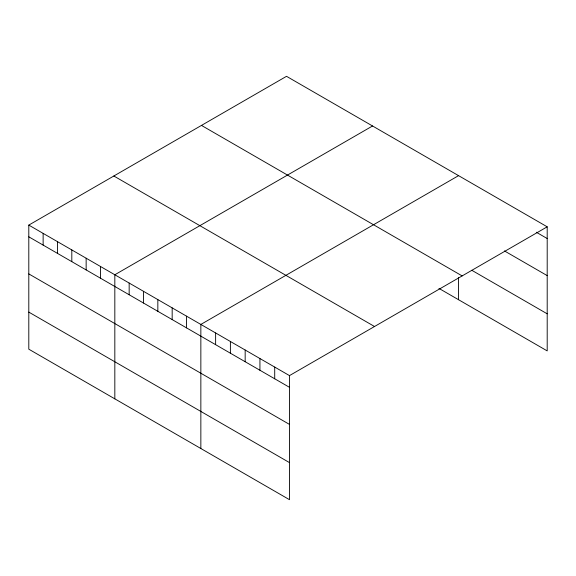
<?xml version="1.0" encoding="UTF-8"?>
<svg xmlns="http://www.w3.org/2000/svg" width="576" height="576" viewBox="0 0 576 576"><rect width="100%" height="100%" fill="white"/><g stroke="black" fill="none" stroke-linecap="round" stroke-linejoin="round"><path stroke-width="0.86" d="M28.8 225.101L289.483 375.602L289.483 499.687L28.8 349.186L28.8 225.101L286.517 76.313L547.2 226.814L547.2 350.899L438.948 288.396M372.542 125.978L114.826 274.766L114.826 398.851M458.568 175.644L200.851 324.432L200.851 448.517M289.483 375.602L547.2 226.814M536.314 232.243L547.2 238.529M504.439 250.92L547.2 275.609M471.787 270.274L547.2 313.812M201.47 125.41L462.154 275.911M113.846 176.004L374.53 326.506M28.8 236.815L289.483 387.317M28.8 273.902L289.483 424.404M28.8 312.106L289.483 462.607M458.568 277.654L458.568 299.729M274.709 367.078L274.709 378.792M259.934 358.546L259.934 370.26M245.167 350.021L245.167 361.735M230.393 341.489L230.393 353.203M215.618 332.964L215.618 344.678M186.509 316.159L186.509 327.874M172.174 307.879L172.174 319.594M157.838 299.599L157.838 311.314M143.503 291.326L143.503 303.041M129.161 283.046L129.161 294.761M100.49 266.494L100.49 278.208M86.148 258.214L86.148 269.928M71.813 249.934L71.813 261.648M57.478 241.661L57.478 253.375M43.135 233.381L43.135 245.095"/></g></svg>
